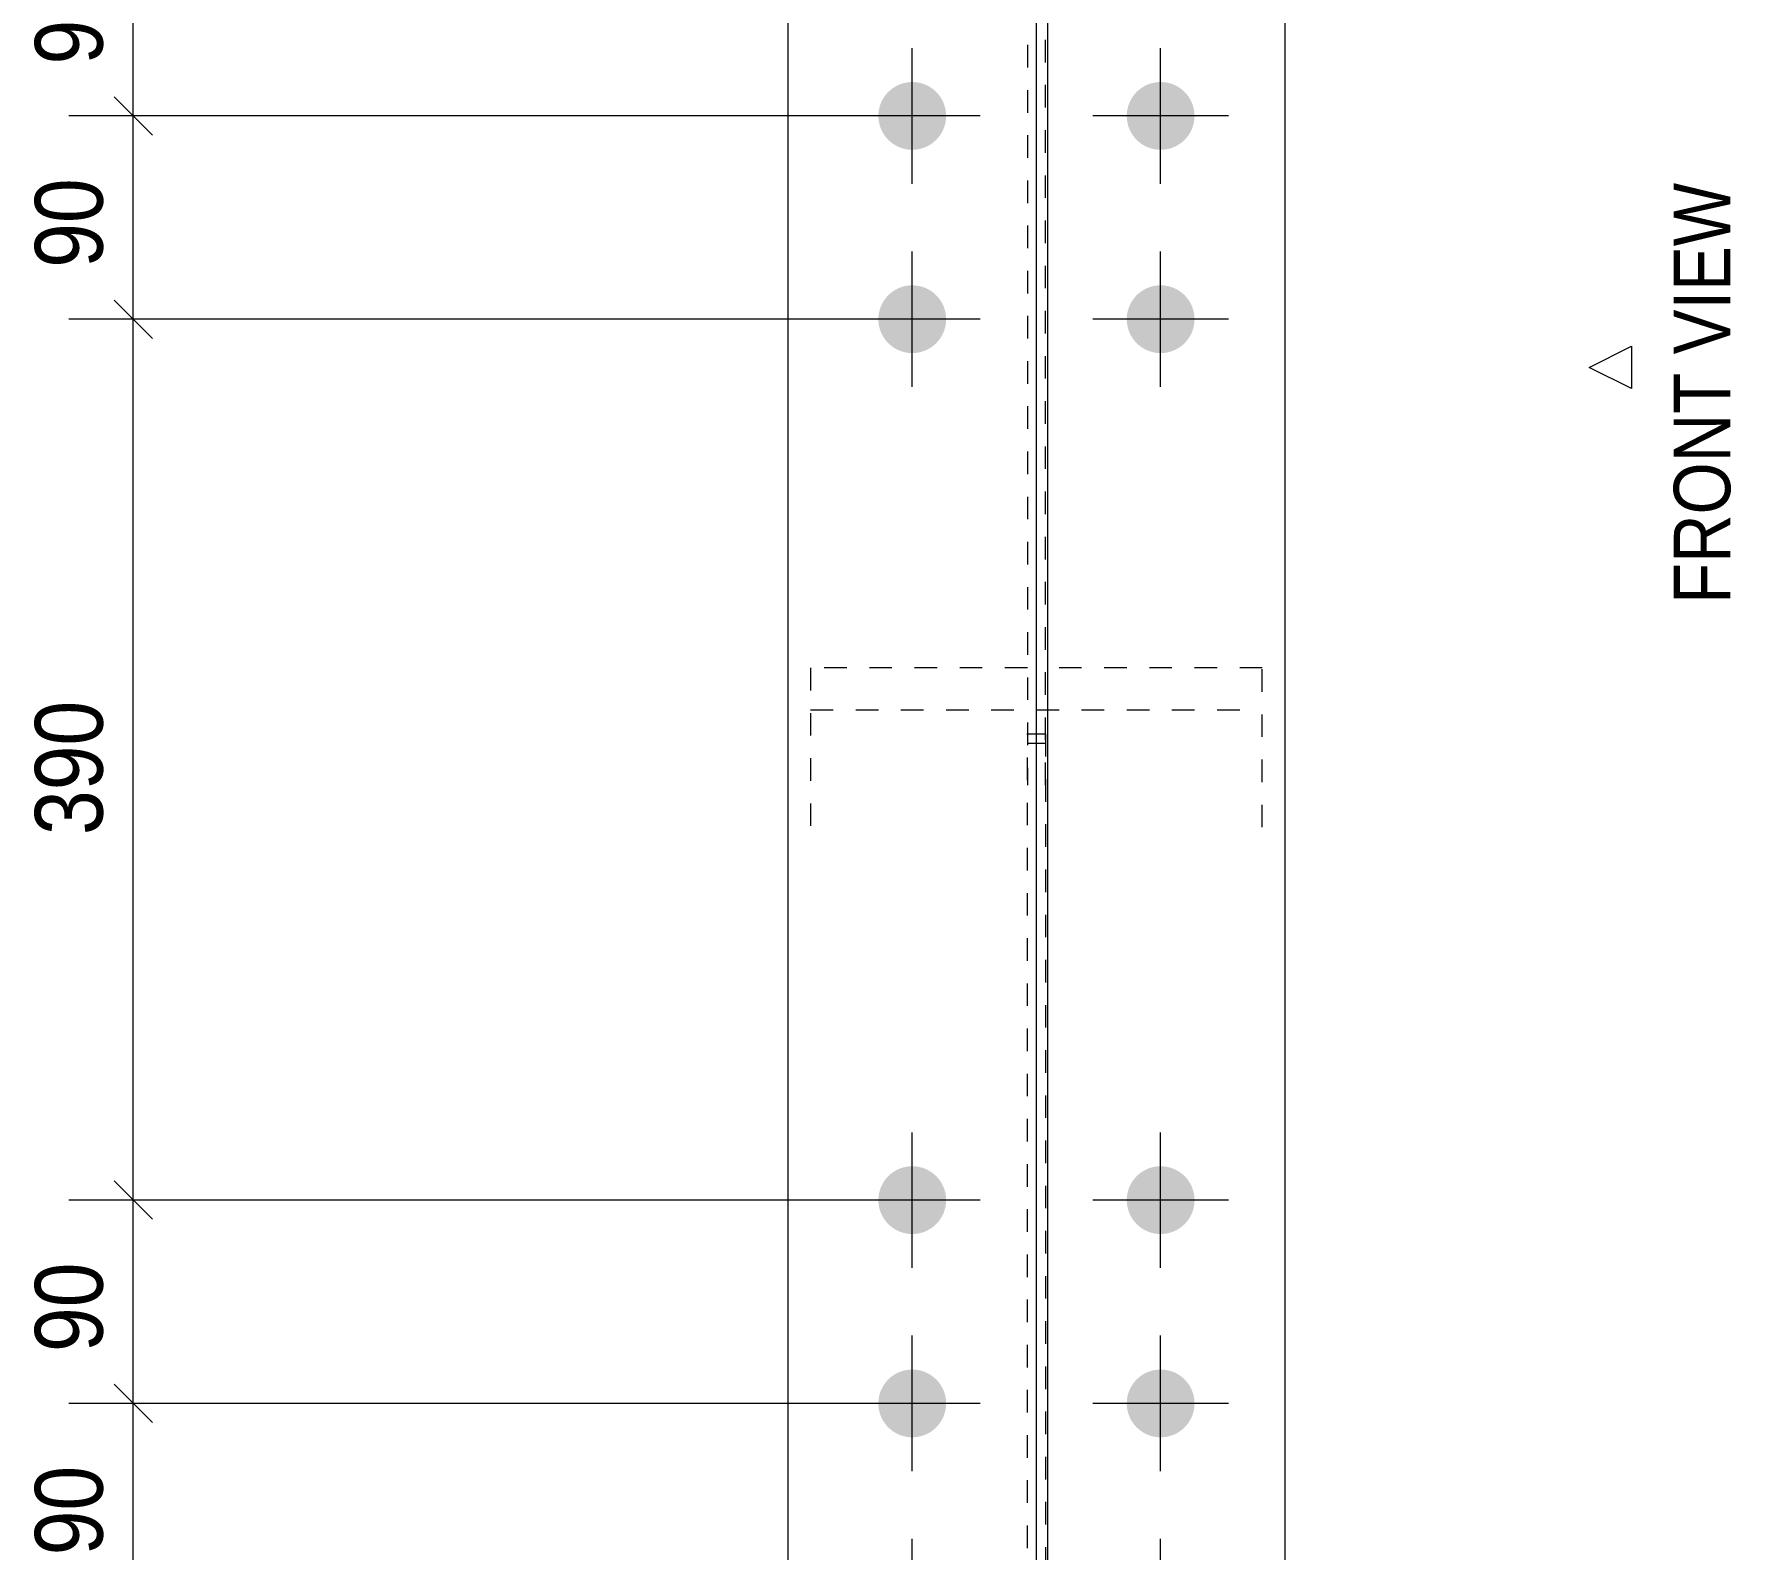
# Model space of a CAD drawing. Header units: millimetres. Extents: x 2 to 1174, y 1 to 825.
# Drawn here: x 679.2 to 754.3, y 83.1 to 150.2 of the extents above; entities that cross this region are included whole.
import ezdxf

# ---------------------------------------------------------------- set-up
doc = ezdxf.new("R2010")
doc.units = ezdxf.units.MM
doc.linetypes.add('XKITLINE00', pattern=[0])
doc.linetypes.add('XKITLINE01', pattern=[4, 1, -1, 1, -1])
for name, color, linetype, lineweight in [('Bolt', 3, 'Continuous', 0), ('Dimensions', 7, 'Continuous', 0), ('OtherObjectType', 7, 'Continuous', 0), ('Part', 2, 'Continuous', 0)]:
    doc.layers.add(name, color=color, linetype=linetype, lineweight=lineweight)
doc.styles.add('ARIAL', font='ARIAL.TTF')

# ---------------------------------------------------------------- blocks, each defined once
blk = doc.blocks.new('*A172')
at = {"layer": 'Bolt'}
for points in [[(716.561, 146.563), (716.563, 146.6), (716.565, 146.637), (716.568, 146.673), (716.572, 146.71), (716.577, 146.746), (716.583, 146.783), (716.59, 146.819), (716.597, 146.855), (716.606, 146.891), (716.615, 146.926), (716.625, 146.962), (716.636, 146.997), (716.648, 147.032), (716.661, 147.066), (716.675, 147.1), (716.689, 147.134), (716.705, 147.168), (716.721, 147.201), (716.738, 147.233), (716.756, 147.266), (716.774, 147.297), (716.793, 147.329), (716.814, 147.36), (716.834, 147.39), (716.856, 147.42), (716.878, 147.449), (716.901, 147.478), (716.925, 147.506), (716.949, 147.534), (716.974, 147.561), (717, 147.587), (717.026, 147.613), (717.053, 147.638), (717.081, 147.662), (717.109, 147.686), (717.138, 147.709), (717.167, 147.731), (717.197, 147.753), (717.227, 147.773), (717.258, 147.793), (717.29, 147.813), (717.321, 147.831), (717.354, 147.849), (717.386, 147.866), (717.419, 147.882), (717.453, 147.898), (717.487, 147.912), (717.521, 147.926), (717.555, 147.939), (717.59, 147.951), (717.625, 147.962), (717.661, 147.972), (717.696, 147.981), (717.732, 147.99), (717.768, 147.997), (717.804, 148.004), (717.841, 148.01), (717.877, 148.015), (717.914, 148.019), (717.95, 148.022), (717.987, 148.024), (718.024, 148.026), (718.061, 148.026), (718.098, 148.026), (718.134, 148.024), (718.171, 148.022), (718.208, 148.019), (718.244, 148.015), (718.281, 148.01), (718.317, 148.004), (718.353, 147.997), (718.389, 147.99), (718.425, 147.981), (718.461, 147.972), (718.496, 147.962), (718.531, 147.951), (718.566, 147.939), (718.601, 147.926), (718.635, 147.912), (718.669, 147.898), (718.702, 147.882), (718.735, 147.866), (718.768, 147.849), (718.8, 147.831), (718.832, 147.813), (718.863, 147.793), (718.894, 147.773), (718.924, 147.753), (718.954, 147.731), (718.984, 147.709), (719.012, 147.686), (719.04, 147.662), (719.068, 147.638), (719.095, 147.613), (719.121, 147.587), (719.147, 147.561), (719.172, 147.534), (719.197, 147.506), (719.22, 147.478), (719.243, 147.449), (719.266, 147.42), (719.287, 147.39), (719.308, 147.36), (719.328, 147.329), (719.347, 147.297), (719.366, 147.266), (719.384, 147.233), (719.401, 147.201), (719.417, 147.168), (719.432, 147.134), (719.447, 147.1), (719.46, 147.066), (719.473, 147.032), (719.485, 146.997), (719.496, 146.962), (719.506, 146.926), (719.516, 146.891), (719.524, 146.855), (719.532, 146.819), (719.539, 146.783), (719.544, 146.746), (719.549, 146.71), (719.554, 146.673), (719.557, 146.637), (719.559, 146.6), (719.56, 146.563), (719.561, 146.526), (719.56, 146.489), (719.559, 146.453), (719.557, 146.416), (719.554, 146.379), (719.549, 146.343), (719.544, 146.306), (719.539, 146.27), (719.532, 146.234), (719.524, 146.198), (719.516, 146.162), (719.506, 146.126), (719.496, 146.091), (719.485, 146.056), (719.473, 146.021), (719.46, 145.986), (719.447, 145.952), (719.432, 145.918), (719.417, 145.885), (719.401, 145.852), (719.384, 145.819), (719.366, 145.787), (719.347, 145.755), (719.328, 145.724), (719.308, 145.693), (719.287, 145.663), (719.266, 145.633), (719.243, 145.603), (719.22, 145.575), (719.197, 145.546), (719.172, 145.519), (719.147, 145.492), (719.121, 145.466), (719.095, 145.44), (719.068, 145.415), (719.04, 145.39), (719.012, 145.367), (718.984, 145.344), (718.954, 145.321), (718.924, 145.3), (718.894, 145.279), (718.863, 145.259), (718.832, 145.24), (718.8, 145.221), (718.768, 145.203), (718.735, 145.186), (718.702, 145.17), (718.669, 145.155), (718.635, 145.14), (718.601, 145.127), (718.566, 145.114), (718.531, 145.102), (718.496, 145.091), (718.461, 145.081), (718.425, 145.071), (718.389, 145.063), (718.353, 145.055), (718.317, 145.048), (718.281, 145.042), (718.244, 145.037), (718.208, 145.033), (718.171, 145.03), (718.134, 145.028), (718.098, 145.027), (718.061, 145.026), (718.024, 145.027), (717.987, 145.028), (717.95, 145.03), (717.914, 145.033), (717.877, 145.037), (717.841, 145.042), (717.804, 145.048), (717.768, 145.055), (717.732, 145.063), (717.696, 145.071), (717.661, 145.081), (717.625, 145.091), (717.59, 145.102), (717.555, 145.114), (717.521, 145.127), (717.487, 145.14), (717.453, 145.155), (717.419, 145.17), (717.386, 145.186), (717.354, 145.203), (717.321, 145.221), (717.29, 145.24), (717.258, 145.259), (717.227, 145.279), (717.197, 145.3), (717.167, 145.321), (717.138, 145.344), (717.109, 145.367), (717.081, 145.39), (717.053, 145.415), (717.026, 145.44), (717, 145.466), (716.974, 145.492), (716.949, 145.519), (716.925, 145.546), (716.901, 145.575), (716.878, 145.603), (716.856, 145.633), (716.834, 145.663), (716.814, 145.693), (716.793, 145.724), (716.774, 145.755), (716.756, 145.787), (716.738, 145.819), (716.721, 145.852), (716.705, 145.885), (716.689, 145.918), (716.675, 145.952), (716.661, 145.986), (716.648, 146.021), (716.636, 146.056), (716.625, 146.091), (716.615, 146.126), (716.606, 146.162), (716.597, 146.198), (716.59, 146.234), (716.583, 146.27), (716.577, 146.306), (716.572, 146.343), (716.568, 146.379), (716.565, 146.416), (716.563, 146.453), (716.561, 146.489), (716.561, 146.526)], [(727.561, 146.563), (727.563, 146.6), (727.565, 146.637), (727.568, 146.673), (727.572, 146.71), (727.577, 146.746), (727.583, 146.783), (727.59, 146.819), (727.597, 146.855), (727.606, 146.891), (727.615, 146.926), (727.625, 146.962), (727.636, 146.997), (727.648, 147.032), (727.661, 147.066), (727.675, 147.1), (727.689, 147.134), (727.705, 147.168), (727.721, 147.201), (727.738, 147.233), (727.756, 147.266), (727.774, 147.297), (727.793, 147.329), (727.814, 147.36), (727.834, 147.39), (727.856, 147.42), (727.878, 147.449), (727.901, 147.478), (727.925, 147.506), (727.949, 147.534), (727.974, 147.561), (728, 147.587), (728.026, 147.613), (728.053, 147.638), (728.081, 147.662), (728.109, 147.686), (728.138, 147.709), (728.167, 147.731), (728.197, 147.753), (728.227, 147.773), (728.258, 147.793), (728.29, 147.813), (728.321, 147.831), (728.354, 147.849), (728.386, 147.866), (728.419, 147.882), (728.453, 147.898), (728.487, 147.912), (728.521, 147.926), (728.555, 147.939), (728.59, 147.951), (728.625, 147.962), (728.661, 147.972), (728.696, 147.981), (728.732, 147.99), (728.768, 147.997), (728.804, 148.004), (728.841, 148.01), (728.877, 148.015), (728.914, 148.019), (728.95, 148.022), (728.987, 148.024), (729.024, 148.026), (729.061, 148.026), (729.098, 148.026), (729.134, 148.024), (729.171, 148.022), (729.208, 148.019), (729.244, 148.015), (729.281, 148.01), (729.317, 148.004), (729.353, 147.997), (729.389, 147.99), (729.425, 147.981), (729.461, 147.972), (729.496, 147.962), (729.531, 147.951), (729.566, 147.939), (729.601, 147.926), (729.635, 147.912), (729.669, 147.898), (729.702, 147.882), (729.735, 147.866), (729.768, 147.849), (729.8, 147.831), (729.832, 147.813), (729.863, 147.793), (729.894, 147.773), (729.924, 147.753), (729.954, 147.731), (729.984, 147.709), (730.012, 147.686), (730.04, 147.662), (730.068, 147.638), (730.095, 147.613), (730.121, 147.587), (730.147, 147.561), (730.172, 147.534), (730.197, 147.506), (730.22, 147.478), (730.243, 147.449), (730.266, 147.42), (730.287, 147.39), (730.308, 147.36), (730.328, 147.329), (730.347, 147.297), (730.366, 147.266), (730.384, 147.233), (730.401, 147.201), (730.417, 147.168), (730.432, 147.134), (730.447, 147.1), (730.46, 147.066), (730.473, 147.032), (730.485, 146.997), (730.496, 146.962), (730.506, 146.926), (730.516, 146.891), (730.524, 146.855), (730.532, 146.819), (730.539, 146.783), (730.544, 146.746), (730.549, 146.71), (730.554, 146.673), (730.557, 146.637), (730.559, 146.6), (730.56, 146.563), (730.561, 146.526), (730.56, 146.489), (730.559, 146.453), (730.557, 146.416), (730.554, 146.379), (730.549, 146.343), (730.544, 146.306), (730.539, 146.27), (730.532, 146.234), (730.524, 146.198), (730.516, 146.162), (730.506, 146.126), (730.496, 146.091), (730.485, 146.056), (730.473, 146.021), (730.46, 145.986), (730.447, 145.952), (730.432, 145.918), (730.417, 145.885), (730.401, 145.852), (730.384, 145.819), (730.366, 145.787), (730.347, 145.755), (730.328, 145.724), (730.308, 145.693), (730.287, 145.663), (730.266, 145.633), (730.243, 145.603), (730.22, 145.575), (730.197, 145.546), (730.172, 145.519), (730.147, 145.492), (730.121, 145.466), (730.095, 145.44), (730.068, 145.415), (730.04, 145.39), (730.012, 145.367), (729.984, 145.344), (729.954, 145.321), (729.924, 145.3), (729.894, 145.279), (729.863, 145.259), (729.832, 145.24), (729.8, 145.221), (729.768, 145.203), (729.735, 145.186), (729.702, 145.17), (729.669, 145.155), (729.635, 145.14), (729.601, 145.127), (729.566, 145.114), (729.531, 145.102), (729.496, 145.091), (729.461, 145.081), (729.425, 145.071), (729.389, 145.063), (729.353, 145.055), (729.317, 145.048), (729.281, 145.042), (729.244, 145.037), (729.208, 145.033), (729.171, 145.03), (729.134, 145.028), (729.098, 145.027), (729.061, 145.026), (729.024, 145.027), (728.987, 145.028), (728.95, 145.03), (728.914, 145.033), (728.877, 145.037), (728.841, 145.042), (728.804, 145.048), (728.768, 145.055), (728.732, 145.063), (728.696, 145.071), (728.661, 145.081), (728.625, 145.091), (728.59, 145.102), (728.555, 145.114), (728.521, 145.127), (728.487, 145.14), (728.453, 145.155), (728.419, 145.17), (728.386, 145.186), (728.354, 145.203), (728.321, 145.221), (728.29, 145.24), (728.258, 145.259), (728.227, 145.279), (728.197, 145.3), (728.167, 145.321), (728.138, 145.344), (728.109, 145.367), (728.081, 145.39), (728.053, 145.415), (728.026, 145.44), (728, 145.466), (727.974, 145.492), (727.949, 145.519), (727.925, 145.546), (727.901, 145.575), (727.878, 145.603), (727.856, 145.633), (727.834, 145.663), (727.814, 145.693), (727.793, 145.724), (727.774, 145.755), (727.756, 145.787), (727.738, 145.819), (727.721, 145.852), (727.705, 145.885), (727.689, 145.918), (727.675, 145.952), (727.661, 145.986), (727.648, 146.021), (727.636, 146.056), (727.625, 146.091), (727.615, 146.126), (727.606, 146.162), (727.597, 146.198), (727.59, 146.234), (727.583, 146.27), (727.577, 146.306), (727.572, 146.343), (727.568, 146.379), (727.565, 146.416), (727.563, 146.453), (727.561, 146.489), (727.561, 146.526)], [(716.561, 137.563), (716.563, 137.6), (716.565, 137.637), (716.568, 137.673), (716.572, 137.71), (716.577, 137.746), (716.583, 137.783), (716.59, 137.819), (716.597, 137.855), (716.606, 137.891), (716.615, 137.926), (716.625, 137.962), (716.636, 137.997), (716.648, 138.032), (716.661, 138.066), (716.675, 138.1), (716.689, 138.134), (716.705, 138.168), (716.721, 138.201), (716.738, 138.233), (716.756, 138.266), (716.774, 138.297), (716.793, 138.329), (716.814, 138.36), (716.834, 138.39), (716.856, 138.42), (716.878, 138.449), (716.901, 138.478), (716.925, 138.506), (716.949, 138.534), (716.974, 138.561), (717, 138.587), (717.026, 138.613), (717.053, 138.638), (717.081, 138.662), (717.109, 138.686), (717.138, 138.709), (717.167, 138.731), (717.197, 138.753), (717.227, 138.773), (717.258, 138.793), (717.29, 138.813), (717.321, 138.831), (717.354, 138.849), (717.386, 138.866), (717.419, 138.882), (717.453, 138.898), (717.487, 138.912), (717.521, 138.926), (717.555, 138.939), (717.59, 138.951), (717.625, 138.962), (717.661, 138.972), (717.696, 138.981), (717.732, 138.99), (717.768, 138.997), (717.804, 139.004), (717.841, 139.01), (717.877, 139.015), (717.914, 139.019), (717.95, 139.022), (717.987, 139.024), (718.024, 139.026), (718.061, 139.026), (718.098, 139.026), (718.134, 139.024), (718.171, 139.022), (718.208, 139.019), (718.244, 139.015), (718.281, 139.01), (718.317, 139.004), (718.353, 138.997), (718.389, 138.99), (718.425, 138.981), (718.461, 138.972), (718.496, 138.962), (718.531, 138.951), (718.566, 138.939), (718.601, 138.926), (718.635, 138.912), (718.669, 138.898), (718.702, 138.882), (718.735, 138.866), (718.768, 138.849), (718.8, 138.831), (718.832, 138.813), (718.863, 138.793), (718.894, 138.773), (718.924, 138.753), (718.954, 138.731), (718.984, 138.709), (719.012, 138.686), (719.04, 138.662), (719.068, 138.638), (719.095, 138.613), (719.121, 138.587), (719.147, 138.561), (719.172, 138.534), (719.197, 138.506), (719.22, 138.478), (719.243, 138.449), (719.266, 138.42), (719.287, 138.39), (719.308, 138.36), (719.328, 138.329), (719.347, 138.297), (719.366, 138.266), (719.384, 138.233), (719.401, 138.201), (719.417, 138.168), (719.432, 138.134), (719.447, 138.1), (719.46, 138.066), (719.473, 138.032), (719.485, 137.997), (719.496, 137.962), (719.506, 137.926), (719.516, 137.891), (719.524, 137.855), (719.532, 137.819), (719.539, 137.783), (719.544, 137.746), (719.549, 137.71), (719.554, 137.673), (719.557, 137.637), (719.559, 137.6), (719.56, 137.563), (719.561, 137.526), (719.56, 137.489), (719.559, 137.453), (719.557, 137.416), (719.554, 137.379), (719.549, 137.343), (719.544, 137.306), (719.539, 137.27), (719.532, 137.234), (719.524, 137.198), (719.516, 137.162), (719.506, 137.126), (719.496, 137.091), (719.485, 137.056), (719.473, 137.021), (719.46, 136.986), (719.447, 136.952), (719.432, 136.918), (719.417, 136.885), (719.401, 136.852), (719.384, 136.819), (719.366, 136.787), (719.347, 136.755), (719.328, 136.724), (719.308, 136.693), (719.287, 136.663), (719.266, 136.633), (719.243, 136.603), (719.22, 136.575), (719.197, 136.546), (719.172, 136.519), (719.147, 136.492), (719.121, 136.466), (719.095, 136.44), (719.068, 136.415), (719.04, 136.39), (719.012, 136.367), (718.984, 136.344), (718.954, 136.321), (718.924, 136.3), (718.894, 136.279), (718.863, 136.259), (718.832, 136.24), (718.8, 136.221), (718.768, 136.203), (718.735, 136.186), (718.702, 136.17), (718.669, 136.155), (718.635, 136.14), (718.601, 136.127), (718.566, 136.114), (718.531, 136.102), (718.496, 136.091), (718.461, 136.081), (718.425, 136.071), (718.389, 136.063), (718.353, 136.055), (718.317, 136.048), (718.281, 136.042), (718.244, 136.037), (718.208, 136.033), (718.171, 136.03), (718.134, 136.028), (718.098, 136.027), (718.061, 136.026), (718.024, 136.027), (717.987, 136.028), (717.95, 136.03), (717.914, 136.033), (717.877, 136.037), (717.841, 136.042), (717.804, 136.048), (717.768, 136.055), (717.732, 136.063), (717.696, 136.071), (717.661, 136.081), (717.625, 136.091), (717.59, 136.102), (717.555, 136.114), (717.521, 136.127), (717.487, 136.14), (717.453, 136.155), (717.419, 136.17), (717.386, 136.186), (717.354, 136.203), (717.321, 136.221), (717.29, 136.24), (717.258, 136.259), (717.227, 136.279), (717.197, 136.3), (717.167, 136.321), (717.138, 136.344), (717.109, 136.367), (717.081, 136.39), (717.053, 136.415), (717.026, 136.44), (717, 136.466), (716.974, 136.492), (716.949, 136.519), (716.925, 136.546), (716.901, 136.575), (716.878, 136.603), (716.856, 136.633), (716.834, 136.663), (716.814, 136.693), (716.793, 136.724), (716.774, 136.755), (716.756, 136.787), (716.738, 136.819), (716.721, 136.852), (716.705, 136.885), (716.689, 136.918), (716.675, 136.952), (716.661, 136.986), (716.648, 137.021), (716.636, 137.056), (716.625, 137.091), (716.615, 137.126), (716.606, 137.162), (716.597, 137.198), (716.59, 137.234), (716.583, 137.27), (716.577, 137.306), (716.572, 137.343), (716.568, 137.379), (716.565, 137.416), (716.563, 137.453), (716.561, 137.489), (716.561, 137.526)], [(727.561, 137.563), (727.563, 137.6), (727.565, 137.637), (727.568, 137.673), (727.572, 137.71), (727.577, 137.746), (727.583, 137.783), (727.59, 137.819), (727.597, 137.855), (727.606, 137.891), (727.615, 137.926), (727.625, 137.962), (727.636, 137.997), (727.648, 138.032), (727.661, 138.066), (727.675, 138.1), (727.689, 138.134), (727.705, 138.168), (727.721, 138.201), (727.738, 138.233), (727.756, 138.266), (727.774, 138.297), (727.793, 138.329), (727.814, 138.36), (727.834, 138.39), (727.856, 138.42), (727.878, 138.449), (727.901, 138.478), (727.925, 138.506), (727.949, 138.534), (727.974, 138.561), (728, 138.587), (728.026, 138.613), (728.053, 138.638), (728.081, 138.662), (728.109, 138.686), (728.138, 138.709), (728.167, 138.731), (728.197, 138.753), (728.227, 138.773), (728.258, 138.793), (728.29, 138.813), (728.321, 138.831), (728.354, 138.849), (728.386, 138.866), (728.419, 138.882), (728.453, 138.898), (728.487, 138.912), (728.521, 138.926), (728.555, 138.939), (728.59, 138.951), (728.625, 138.962), (728.661, 138.972), (728.696, 138.981), (728.732, 138.99), (728.768, 138.997), (728.804, 139.004), (728.841, 139.01), (728.877, 139.015), (728.914, 139.019), (728.95, 139.022), (728.987, 139.024), (729.024, 139.026), (729.061, 139.026), (729.098, 139.026), (729.134, 139.024), (729.171, 139.022), (729.208, 139.019), (729.244, 139.015), (729.281, 139.01), (729.317, 139.004), (729.353, 138.997), (729.389, 138.99), (729.425, 138.981), (729.461, 138.972), (729.496, 138.962), (729.531, 138.951), (729.566, 138.939), (729.601, 138.926), (729.635, 138.912), (729.669, 138.898), (729.702, 138.882), (729.735, 138.866), (729.768, 138.849), (729.8, 138.831), (729.832, 138.813), (729.863, 138.793), (729.894, 138.773), (729.924, 138.753), (729.954, 138.731), (729.984, 138.709), (730.012, 138.686), (730.04, 138.662), (730.068, 138.638), (730.095, 138.613), (730.121, 138.587), (730.147, 138.561), (730.172, 138.534), (730.197, 138.506), (730.22, 138.478), (730.243, 138.449), (730.266, 138.42), (730.287, 138.39), (730.308, 138.36), (730.328, 138.329), (730.347, 138.297), (730.366, 138.266), (730.384, 138.233), (730.401, 138.201), (730.417, 138.168), (730.432, 138.134), (730.447, 138.1), (730.46, 138.066), (730.473, 138.032), (730.485, 137.997), (730.496, 137.962), (730.506, 137.926), (730.516, 137.891), (730.524, 137.855), (730.532, 137.819), (730.539, 137.783), (730.544, 137.746), (730.549, 137.71), (730.554, 137.673), (730.557, 137.637), (730.559, 137.6), (730.56, 137.563), (730.561, 137.526), (730.56, 137.489), (730.559, 137.453), (730.557, 137.416), (730.554, 137.379), (730.549, 137.343), (730.544, 137.306), (730.539, 137.27), (730.532, 137.234), (730.524, 137.198), (730.516, 137.162), (730.506, 137.126), (730.496, 137.091), (730.485, 137.056), (730.473, 137.021), (730.46, 136.986), (730.447, 136.952), (730.432, 136.918), (730.417, 136.885), (730.401, 136.852), (730.384, 136.819), (730.366, 136.787), (730.347, 136.755), (730.328, 136.724), (730.308, 136.693), (730.287, 136.663), (730.266, 136.633), (730.243, 136.603), (730.22, 136.575), (730.197, 136.546), (730.172, 136.519), (730.147, 136.492), (730.121, 136.466), (730.095, 136.44), (730.068, 136.415), (730.04, 136.39), (730.012, 136.367), (729.984, 136.344), (729.954, 136.321), (729.924, 136.3), (729.894, 136.279), (729.863, 136.259), (729.832, 136.24), (729.8, 136.221), (729.768, 136.203), (729.735, 136.186), (729.702, 136.17), (729.669, 136.155), (729.635, 136.14), (729.601, 136.127), (729.566, 136.114), (729.531, 136.102), (729.496, 136.091), (729.461, 136.081), (729.425, 136.071), (729.389, 136.063), (729.353, 136.055), (729.317, 136.048), (729.281, 136.042), (729.244, 136.037), (729.208, 136.033), (729.171, 136.03), (729.134, 136.028), (729.098, 136.027), (729.061, 136.026), (729.024, 136.027), (728.987, 136.028), (728.95, 136.03), (728.914, 136.033), (728.877, 136.037), (728.841, 136.042), (728.804, 136.048), (728.768, 136.055), (728.732, 136.063), (728.696, 136.071), (728.661, 136.081), (728.625, 136.091), (728.59, 136.102), (728.555, 136.114), (728.521, 136.127), (728.487, 136.14), (728.453, 136.155), (728.419, 136.17), (728.386, 136.186), (728.354, 136.203), (728.321, 136.221), (728.29, 136.24), (728.258, 136.259), (728.227, 136.279), (728.197, 136.3), (728.167, 136.321), (728.138, 136.344), (728.109, 136.367), (728.081, 136.39), (728.053, 136.415), (728.026, 136.44), (728, 136.466), (727.974, 136.492), (727.949, 136.519), (727.925, 136.546), (727.901, 136.575), (727.878, 136.603), (727.856, 136.633), (727.834, 136.663), (727.814, 136.693), (727.793, 136.724), (727.774, 136.755), (727.756, 136.787), (727.738, 136.819), (727.721, 136.852), (727.705, 136.885), (727.689, 136.918), (727.675, 136.952), (727.661, 136.986), (727.648, 137.021), (727.636, 137.056), (727.625, 137.091), (727.615, 137.126), (727.606, 137.162), (727.597, 137.198), (727.59, 137.234), (727.583, 137.27), (727.577, 137.306), (727.572, 137.343), (727.568, 137.379), (727.565, 137.416), (727.563, 137.453), (727.561, 137.489), (727.561, 137.526)], [(716.561, 98.563), (716.563, 98.6), (716.565, 98.637), (716.568, 98.673), (716.572, 98.71), (716.577, 98.746), (716.583, 98.783), (716.59, 98.819), (716.597, 98.855), (716.606, 98.891), (716.615, 98.926), (716.625, 98.962), (716.636, 98.997), (716.648, 99.032), (716.661, 99.066), (716.675, 99.1), (716.689, 99.134), (716.705, 99.168), (716.721, 99.201), (716.738, 99.233), (716.756, 99.266), (716.774, 99.297), (716.793, 99.329), (716.814, 99.36), (716.834, 99.39), (716.856, 99.42), (716.878, 99.449), (716.901, 99.478), (716.925, 99.506), (716.949, 99.534), (716.974, 99.561), (717, 99.587), (717.026, 99.613), (717.053, 99.638), (717.081, 99.662), (717.109, 99.686), (717.138, 99.709), (717.167, 99.731), (717.197, 99.753), (717.227, 99.773), (717.258, 99.793), (717.29, 99.813), (717.321, 99.831), (717.354, 99.849), (717.386, 99.866), (717.419, 99.882), (717.453, 99.898), (717.487, 99.912), (717.521, 99.926), (717.555, 99.939), (717.59, 99.951), (717.625, 99.962), (717.661, 99.972), (717.696, 99.981), (717.732, 99.99), (717.768, 99.997), (717.804, 100.004), (717.841, 100.01), (717.877, 100.015), (717.914, 100.019), (717.95, 100.022), (717.987, 100.024), (718.024, 100.026), (718.061, 100.026), (718.098, 100.026), (718.134, 100.024), (718.171, 100.022), (718.208, 100.019), (718.244, 100.015), (718.281, 100.01), (718.317, 100.004), (718.353, 99.997), (718.389, 99.99), (718.425, 99.981), (718.461, 99.972), (718.496, 99.962), (718.531, 99.951), (718.566, 99.939), (718.601, 99.926), (718.635, 99.912), (718.669, 99.898), (718.702, 99.882), (718.735, 99.866), (718.768, 99.849), (718.8, 99.831), (718.832, 99.813), (718.863, 99.793), (718.894, 99.773), (718.924, 99.753), (718.954, 99.731), (718.984, 99.709), (719.012, 99.686), (719.04, 99.662), (719.068, 99.638), (719.095, 99.613), (719.121, 99.587), (719.147, 99.561), (719.172, 99.534), (719.197, 99.506), (719.22, 99.478), (719.243, 99.449), (719.266, 99.42), (719.287, 99.39), (719.308, 99.36), (719.328, 99.329), (719.347, 99.297), (719.366, 99.266), (719.384, 99.233), (719.401, 99.201), (719.417, 99.168), (719.432, 99.134), (719.447, 99.1), (719.46, 99.066), (719.473, 99.032), (719.485, 98.997), (719.496, 98.962), (719.506, 98.926), (719.516, 98.891), (719.524, 98.855), (719.532, 98.819), (719.539, 98.783), (719.544, 98.746), (719.549, 98.71), (719.554, 98.673), (719.557, 98.637), (719.559, 98.6), (719.56, 98.563), (719.561, 98.526), (719.56, 98.489), (719.559, 98.453), (719.557, 98.416), (719.554, 98.379), (719.549, 98.343), (719.544, 98.306), (719.539, 98.27), (719.532, 98.234), (719.524, 98.198), (719.516, 98.162), (719.506, 98.126), (719.496, 98.091), (719.485, 98.056), (719.473, 98.021), (719.46, 97.986), (719.447, 97.952), (719.432, 97.918), (719.417, 97.885), (719.401, 97.852), (719.384, 97.819), (719.366, 97.787), (719.347, 97.755), (719.328, 97.724), (719.308, 97.693), (719.287, 97.663), (719.266, 97.633), (719.243, 97.603), (719.22, 97.575), (719.197, 97.546), (719.172, 97.519), (719.147, 97.492), (719.121, 97.466), (719.095, 97.44), (719.068, 97.415), (719.04, 97.39), (719.012, 97.367), (718.984, 97.344), (718.954, 97.321), (718.924, 97.3), (718.894, 97.279), (718.863, 97.259), (718.832, 97.24), (718.8, 97.221), (718.768, 97.203), (718.735, 97.186), (718.702, 97.17), (718.669, 97.155), (718.635, 97.14), (718.601, 97.127), (718.566, 97.114), (718.531, 97.102), (718.496, 97.091), (718.461, 97.081), (718.425, 97.071), (718.389, 97.063), (718.353, 97.055), (718.317, 97.048), (718.281, 97.042), (718.244, 97.037), (718.208, 97.033), (718.171, 97.03), (718.134, 97.028), (718.098, 97.027), (718.061, 97.026), (718.024, 97.027), (717.987, 97.028), (717.95, 97.03), (717.914, 97.033), (717.877, 97.037), (717.841, 97.042), (717.804, 97.048), (717.768, 97.055), (717.732, 97.063), (717.696, 97.071), (717.661, 97.081), (717.625, 97.091), (717.59, 97.102), (717.555, 97.114), (717.521, 97.127), (717.487, 97.14), (717.453, 97.155), (717.419, 97.17), (717.386, 97.186), (717.354, 97.203), (717.321, 97.221), (717.29, 97.24), (717.258, 97.259), (717.227, 97.279), (717.197, 97.3), (717.167, 97.321), (717.138, 97.344), (717.109, 97.367), (717.081, 97.39), (717.053, 97.415), (717.026, 97.44), (717, 97.466), (716.974, 97.492), (716.949, 97.519), (716.925, 97.546), (716.901, 97.575), (716.878, 97.603), (716.856, 97.633), (716.834, 97.663), (716.814, 97.693), (716.793, 97.724), (716.774, 97.755), (716.756, 97.787), (716.738, 97.819), (716.721, 97.852), (716.705, 97.885), (716.689, 97.918), (716.675, 97.952), (716.661, 97.986), (716.648, 98.021), (716.636, 98.056), (716.625, 98.091), (716.615, 98.126), (716.606, 98.162), (716.597, 98.198), (716.59, 98.234), (716.583, 98.27), (716.577, 98.306), (716.572, 98.343), (716.568, 98.379), (716.565, 98.416), (716.563, 98.453), (716.561, 98.489), (716.561, 98.526)], [(727.561, 98.563), (727.563, 98.6), (727.565, 98.637), (727.568, 98.673), (727.572, 98.71), (727.577, 98.746), (727.583, 98.783), (727.59, 98.819), (727.597, 98.855), (727.606, 98.891), (727.615, 98.926), (727.625, 98.962), (727.636, 98.997), (727.648, 99.032), (727.661, 99.066), (727.675, 99.1), (727.689, 99.134), (727.705, 99.168), (727.721, 99.201), (727.738, 99.233), (727.756, 99.266), (727.774, 99.297), (727.793, 99.329), (727.814, 99.36), (727.834, 99.39), (727.856, 99.42), (727.878, 99.449), (727.901, 99.478), (727.925, 99.506), (727.949, 99.534), (727.974, 99.561), (728, 99.587), (728.026, 99.613), (728.053, 99.638), (728.081, 99.662), (728.109, 99.686), (728.138, 99.709), (728.167, 99.731), (728.197, 99.753), (728.227, 99.773), (728.258, 99.793), (728.29, 99.813), (728.321, 99.831), (728.354, 99.849), (728.386, 99.866), (728.419, 99.882), (728.453, 99.898), (728.487, 99.912), (728.521, 99.926), (728.555, 99.939), (728.59, 99.951), (728.625, 99.962), (728.661, 99.972), (728.696, 99.981), (728.732, 99.99), (728.768, 99.997), (728.804, 100.004), (728.841, 100.01), (728.877, 100.015), (728.914, 100.019), (728.95, 100.022), (728.987, 100.024), (729.024, 100.026), (729.061, 100.026), (729.098, 100.026), (729.134, 100.024), (729.171, 100.022), (729.208, 100.019), (729.244, 100.015), (729.281, 100.01), (729.317, 100.004), (729.353, 99.997), (729.389, 99.99), (729.425, 99.981), (729.461, 99.972), (729.496, 99.962), (729.531, 99.951), (729.566, 99.939), (729.601, 99.926), (729.635, 99.912), (729.669, 99.898), (729.702, 99.882), (729.735, 99.866), (729.768, 99.849), (729.8, 99.831), (729.832, 99.813), (729.863, 99.793), (729.894, 99.773), (729.924, 99.753), (729.954, 99.731), (729.984, 99.709), (730.012, 99.686), (730.04, 99.662), (730.068, 99.638), (730.095, 99.613), (730.121, 99.587), (730.147, 99.561), (730.172, 99.534), (730.197, 99.506), (730.22, 99.478), (730.243, 99.449), (730.266, 99.42), (730.287, 99.39), (730.308, 99.36), (730.328, 99.329), (730.347, 99.297), (730.366, 99.266), (730.384, 99.233), (730.401, 99.201), (730.417, 99.168), (730.432, 99.134), (730.447, 99.1), (730.46, 99.066), (730.473, 99.032), (730.485, 98.997), (730.496, 98.962), (730.506, 98.926), (730.516, 98.891), (730.524, 98.855), (730.532, 98.819), (730.539, 98.783), (730.544, 98.746), (730.549, 98.71), (730.554, 98.673), (730.557, 98.637), (730.559, 98.6), (730.56, 98.563), (730.561, 98.526), (730.56, 98.489), (730.559, 98.453), (730.557, 98.416), (730.554, 98.379), (730.549, 98.343), (730.544, 98.306), (730.539, 98.27), (730.532, 98.234), (730.524, 98.198), (730.516, 98.162), (730.506, 98.126), (730.496, 98.091), (730.485, 98.056), (730.473, 98.021), (730.46, 97.986), (730.447, 97.952), (730.432, 97.918), (730.417, 97.885), (730.401, 97.852), (730.384, 97.819), (730.366, 97.787), (730.347, 97.755), (730.328, 97.724), (730.308, 97.693), (730.287, 97.663), (730.266, 97.633), (730.243, 97.603), (730.22, 97.575), (730.197, 97.546), (730.172, 97.519), (730.147, 97.492), (730.121, 97.466), (730.095, 97.44), (730.068, 97.415), (730.04, 97.39), (730.012, 97.367), (729.984, 97.344), (729.954, 97.321), (729.924, 97.3), (729.894, 97.279), (729.863, 97.259), (729.832, 97.24), (729.8, 97.221), (729.768, 97.203), (729.735, 97.186), (729.702, 97.17), (729.669, 97.155), (729.635, 97.14), (729.601, 97.127), (729.566, 97.114), (729.531, 97.102), (729.496, 97.091), (729.461, 97.081), (729.425, 97.071), (729.389, 97.063), (729.353, 97.055), (729.317, 97.048), (729.281, 97.042), (729.244, 97.037), (729.208, 97.033), (729.171, 97.03), (729.134, 97.028), (729.098, 97.027), (729.061, 97.026), (729.024, 97.027), (728.987, 97.028), (728.95, 97.03), (728.914, 97.033), (728.877, 97.037), (728.841, 97.042), (728.804, 97.048), (728.768, 97.055), (728.732, 97.063), (728.696, 97.071), (728.661, 97.081), (728.625, 97.091), (728.59, 97.102), (728.555, 97.114), (728.521, 97.127), (728.487, 97.14), (728.453, 97.155), (728.419, 97.17), (728.386, 97.186), (728.354, 97.203), (728.321, 97.221), (728.29, 97.24), (728.258, 97.259), (728.227, 97.279), (728.197, 97.3), (728.167, 97.321), (728.138, 97.344), (728.109, 97.367), (728.081, 97.39), (728.053, 97.415), (728.026, 97.44), (728, 97.466), (727.974, 97.492), (727.949, 97.519), (727.925, 97.546), (727.901, 97.575), (727.878, 97.603), (727.856, 97.633), (727.834, 97.663), (727.814, 97.693), (727.793, 97.724), (727.774, 97.755), (727.756, 97.787), (727.738, 97.819), (727.721, 97.852), (727.705, 97.885), (727.689, 97.918), (727.675, 97.952), (727.661, 97.986), (727.648, 98.021), (727.636, 98.056), (727.625, 98.091), (727.615, 98.126), (727.606, 98.162), (727.597, 98.198), (727.59, 98.234), (727.583, 98.27), (727.577, 98.306), (727.572, 98.343), (727.568, 98.379), (727.565, 98.416), (727.563, 98.453), (727.561, 98.489), (727.561, 98.526)], [(716.561, 89.563), (716.563, 89.6), (716.565, 89.637), (716.568, 89.673), (716.572, 89.71), (716.577, 89.746), (716.583, 89.783), (716.59, 89.819), (716.597, 89.855), (716.606, 89.891), (716.615, 89.926), (716.625, 89.962), (716.636, 89.997), (716.648, 90.032), (716.661, 90.066), (716.675, 90.1), (716.689, 90.134), (716.705, 90.168), (716.721, 90.201), (716.738, 90.233), (716.756, 90.266), (716.774, 90.297), (716.793, 90.329), (716.814, 90.36), (716.834, 90.39), (716.856, 90.42), (716.878, 90.449), (716.901, 90.478), (716.925, 90.506), (716.949, 90.534), (716.974, 90.561), (717, 90.587), (717.026, 90.613), (717.053, 90.638), (717.081, 90.662), (717.109, 90.686), (717.138, 90.709), (717.167, 90.731), (717.197, 90.753), (717.227, 90.773), (717.258, 90.793), (717.29, 90.813), (717.321, 90.831), (717.354, 90.849), (717.386, 90.866), (717.419, 90.882), (717.453, 90.898), (717.487, 90.912), (717.521, 90.926), (717.555, 90.939), (717.59, 90.951), (717.625, 90.962), (717.661, 90.972), (717.696, 90.981), (717.732, 90.99), (717.768, 90.997), (717.804, 91.004), (717.841, 91.01), (717.877, 91.015), (717.914, 91.019), (717.95, 91.022), (717.987, 91.024), (718.024, 91.026), (718.061, 91.026), (718.098, 91.026), (718.134, 91.024), (718.171, 91.022), (718.208, 91.019), (718.244, 91.015), (718.281, 91.01), (718.317, 91.004), (718.353, 90.997), (718.389, 90.99), (718.425, 90.981), (718.461, 90.972), (718.496, 90.962), (718.531, 90.951), (718.566, 90.939), (718.601, 90.926), (718.635, 90.912), (718.669, 90.898), (718.702, 90.882), (718.735, 90.866), (718.768, 90.849), (718.8, 90.831), (718.832, 90.813), (718.863, 90.793), (718.894, 90.773), (718.924, 90.753), (718.954, 90.731), (718.984, 90.709), (719.012, 90.686), (719.04, 90.662), (719.068, 90.638), (719.095, 90.613), (719.121, 90.587), (719.147, 90.561), (719.172, 90.534), (719.197, 90.506), (719.22, 90.478), (719.243, 90.449), (719.266, 90.42), (719.287, 90.39), (719.308, 90.36), (719.328, 90.329), (719.347, 90.297), (719.366, 90.266), (719.384, 90.233), (719.401, 90.201), (719.417, 90.168), (719.432, 90.134), (719.447, 90.1), (719.46, 90.066), (719.473, 90.032), (719.485, 89.997), (719.496, 89.962), (719.506, 89.926), (719.516, 89.891), (719.524, 89.855), (719.532, 89.819), (719.539, 89.783), (719.544, 89.746), (719.549, 89.71), (719.554, 89.673), (719.557, 89.637), (719.559, 89.6), (719.56, 89.563), (719.561, 89.526), (719.56, 89.489), (719.559, 89.453), (719.557, 89.416), (719.554, 89.379), (719.549, 89.343), (719.544, 89.306), (719.539, 89.27), (719.532, 89.234), (719.524, 89.198), (719.516, 89.162), (719.506, 89.126), (719.496, 89.091), (719.485, 89.056), (719.473, 89.021), (719.46, 88.986), (719.447, 88.952), (719.432, 88.918), (719.417, 88.885), (719.401, 88.852), (719.384, 88.819), (719.366, 88.787), (719.347, 88.755), (719.328, 88.724), (719.308, 88.693), (719.287, 88.663), (719.266, 88.633), (719.243, 88.603), (719.22, 88.575), (719.197, 88.546), (719.172, 88.519), (719.147, 88.492), (719.121, 88.466), (719.095, 88.44), (719.068, 88.415), (719.04, 88.39), (719.012, 88.367), (718.984, 88.344), (718.954, 88.321), (718.924, 88.3), (718.894, 88.279), (718.863, 88.259), (718.832, 88.24), (718.8, 88.221), (718.768, 88.203), (718.735, 88.186), (718.702, 88.17), (718.669, 88.155), (718.635, 88.14), (718.601, 88.127), (718.566, 88.114), (718.531, 88.102), (718.496, 88.091), (718.461, 88.081), (718.425, 88.071), (718.389, 88.063), (718.353, 88.055), (718.317, 88.048), (718.281, 88.042), (718.244, 88.037), (718.208, 88.033), (718.171, 88.03), (718.134, 88.028), (718.098, 88.027), (718.061, 88.026), (718.024, 88.027), (717.987, 88.028), (717.95, 88.03), (717.914, 88.033), (717.877, 88.037), (717.841, 88.042), (717.804, 88.048), (717.768, 88.055), (717.732, 88.063), (717.696, 88.071), (717.661, 88.081), (717.625, 88.091), (717.59, 88.102), (717.555, 88.114), (717.521, 88.127), (717.487, 88.14), (717.453, 88.155), (717.419, 88.17), (717.386, 88.186), (717.354, 88.203), (717.321, 88.221), (717.29, 88.24), (717.258, 88.259), (717.227, 88.279), (717.197, 88.3), (717.167, 88.321), (717.138, 88.344), (717.109, 88.367), (717.081, 88.39), (717.053, 88.415), (717.026, 88.44), (717, 88.466), (716.974, 88.492), (716.949, 88.519), (716.925, 88.546), (716.901, 88.575), (716.878, 88.603), (716.856, 88.633), (716.834, 88.663), (716.814, 88.693), (716.793, 88.724), (716.774, 88.755), (716.756, 88.787), (716.738, 88.819), (716.721, 88.852), (716.705, 88.885), (716.689, 88.918), (716.675, 88.952), (716.661, 88.986), (716.648, 89.021), (716.636, 89.056), (716.625, 89.091), (716.615, 89.126), (716.606, 89.162), (716.597, 89.198), (716.59, 89.234), (716.583, 89.27), (716.577, 89.306), (716.572, 89.343), (716.568, 89.379), (716.565, 89.416), (716.563, 89.453), (716.561, 89.489), (716.561, 89.526)], [(727.561, 89.563), (727.563, 89.6), (727.565, 89.637), (727.568, 89.673), (727.572, 89.71), (727.577, 89.746), (727.583, 89.783), (727.59, 89.819), (727.597, 89.855), (727.606, 89.891), (727.615, 89.926), (727.625, 89.962), (727.636, 89.997), (727.648, 90.032), (727.661, 90.066), (727.675, 90.1), (727.689, 90.134), (727.705, 90.168), (727.721, 90.201), (727.738, 90.233), (727.756, 90.266), (727.774, 90.297), (727.793, 90.329), (727.814, 90.36), (727.834, 90.39), (727.856, 90.42), (727.878, 90.449), (727.901, 90.478), (727.925, 90.506), (727.949, 90.534), (727.974, 90.561), (728, 90.587), (728.026, 90.613), (728.053, 90.638), (728.081, 90.662), (728.109, 90.686), (728.138, 90.709), (728.167, 90.731), (728.197, 90.753), (728.227, 90.773), (728.258, 90.793), (728.29, 90.813), (728.321, 90.831), (728.354, 90.849), (728.386, 90.866), (728.419, 90.882), (728.453, 90.898), (728.487, 90.912), (728.521, 90.926), (728.555, 90.939), (728.59, 90.951), (728.625, 90.962), (728.661, 90.972), (728.696, 90.981), (728.732, 90.99), (728.768, 90.997), (728.804, 91.004), (728.841, 91.01), (728.877, 91.015), (728.914, 91.019), (728.95, 91.022), (728.987, 91.024), (729.024, 91.026), (729.061, 91.026), (729.098, 91.026), (729.134, 91.024), (729.171, 91.022), (729.208, 91.019), (729.244, 91.015), (729.281, 91.01), (729.317, 91.004), (729.353, 90.997), (729.389, 90.99), (729.425, 90.981), (729.461, 90.972), (729.496, 90.962), (729.531, 90.951), (729.566, 90.939), (729.601, 90.926), (729.635, 90.912), (729.669, 90.898), (729.702, 90.882), (729.735, 90.866), (729.768, 90.849), (729.8, 90.831), (729.832, 90.813), (729.863, 90.793), (729.894, 90.773), (729.924, 90.753), (729.954, 90.731), (729.984, 90.709), (730.012, 90.686), (730.04, 90.662), (730.068, 90.638), (730.095, 90.613), (730.121, 90.587), (730.147, 90.561), (730.172, 90.534), (730.197, 90.506), (730.22, 90.478), (730.243, 90.449), (730.266, 90.42), (730.287, 90.39), (730.308, 90.36), (730.328, 90.329), (730.347, 90.297), (730.366, 90.266), (730.384, 90.233), (730.401, 90.201), (730.417, 90.168), (730.432, 90.134), (730.447, 90.1), (730.46, 90.066), (730.473, 90.032), (730.485, 89.997), (730.496, 89.962), (730.506, 89.926), (730.516, 89.891), (730.524, 89.855), (730.532, 89.819), (730.539, 89.783), (730.544, 89.746), (730.549, 89.71), (730.554, 89.673), (730.557, 89.637), (730.559, 89.6), (730.56, 89.563), (730.561, 89.526), (730.56, 89.489), (730.559, 89.453), (730.557, 89.416), (730.554, 89.379), (730.549, 89.343), (730.544, 89.306), (730.539, 89.27), (730.532, 89.234), (730.524, 89.198), (730.516, 89.162), (730.506, 89.126), (730.496, 89.091), (730.485, 89.056), (730.473, 89.021), (730.46, 88.986), (730.447, 88.952), (730.432, 88.918), (730.417, 88.885), (730.401, 88.852), (730.384, 88.819), (730.366, 88.787), (730.347, 88.755), (730.328, 88.724), (730.308, 88.693), (730.287, 88.663), (730.266, 88.633), (730.243, 88.603), (730.22, 88.575), (730.197, 88.546), (730.172, 88.519), (730.147, 88.492), (730.121, 88.466), (730.095, 88.44), (730.068, 88.415), (730.04, 88.39), (730.012, 88.367), (729.984, 88.344), (729.954, 88.321), (729.924, 88.3), (729.894, 88.279), (729.863, 88.259), (729.832, 88.24), (729.8, 88.221), (729.768, 88.203), (729.735, 88.186), (729.702, 88.17), (729.669, 88.155), (729.635, 88.14), (729.601, 88.127), (729.566, 88.114), (729.531, 88.102), (729.496, 88.091), (729.461, 88.081), (729.425, 88.071), (729.389, 88.063), (729.353, 88.055), (729.317, 88.048), (729.281, 88.042), (729.244, 88.037), (729.208, 88.033), (729.171, 88.03), (729.134, 88.028), (729.098, 88.027), (729.061, 88.026), (729.024, 88.027), (728.987, 88.028), (728.95, 88.03), (728.914, 88.033), (728.877, 88.037), (728.841, 88.042), (728.804, 88.048), (728.768, 88.055), (728.732, 88.063), (728.696, 88.071), (728.661, 88.081), (728.625, 88.091), (728.59, 88.102), (728.555, 88.114), (728.521, 88.127), (728.487, 88.14), (728.453, 88.155), (728.419, 88.17), (728.386, 88.186), (728.354, 88.203), (728.321, 88.221), (728.29, 88.24), (728.258, 88.259), (728.227, 88.279), (728.197, 88.3), (728.167, 88.321), (728.138, 88.344), (728.109, 88.367), (728.081, 88.39), (728.053, 88.415), (728.026, 88.44), (728, 88.466), (727.974, 88.492), (727.949, 88.519), (727.925, 88.546), (727.901, 88.575), (727.878, 88.603), (727.856, 88.633), (727.834, 88.663), (727.814, 88.693), (727.793, 88.724), (727.774, 88.755), (727.756, 88.787), (727.738, 88.819), (727.721, 88.852), (727.705, 88.885), (727.689, 88.918), (727.675, 88.952), (727.661, 88.986), (727.648, 89.021), (727.636, 89.056), (727.625, 89.091), (727.615, 89.126), (727.606, 89.162), (727.597, 89.198), (727.59, 89.234), (727.583, 89.27), (727.577, 89.306), (727.572, 89.343), (727.568, 89.379), (727.565, 89.416), (727.563, 89.453), (727.561, 89.489), (727.561, 89.526)]]:
    blk.add_hatch(color=3, dxfattribs=at).paths.add_polyline_path(points, flags=17)
at = {"layer": 'Bolt', "color": 3, "linetype": 'XKITLINE00', "lineweight": 0}
for p, q in [((718.061, 143.526), (718.061, 149.526)), ((729.061, 143.526), (729.061, 149.526)), ((721.061, 146.526), (715.061, 146.526)), ((732.061, 146.526), (726.061, 146.526)), ((718.061, 134.526), (718.061, 140.526)), ((729.061, 134.526), (729.061, 140.526)), ((721.061, 137.526), (715.061, 137.526)), ((732.061, 137.526), (726.061, 137.526)), ((718.061, 95.526), (718.061, 101.526)), ((729.061, 95.526), (729.061, 101.526)), ((721.061, 98.526), (715.061, 98.526)), ((732.061, 98.526), (726.061, 98.526)), ((718.061, 86.526), (718.061, 92.526)), ((729.061, 86.526), (729.061, 92.526)), ((721.061, 89.526), (715.061, 89.526)), ((732.061, 89.526), (726.061, 89.526)), ((718.061, 77.526), (718.061, 83.526)), ((729.061, 77.526), (729.061, 83.526))]:
    blk.add_line(p, q, dxfattribs=at)
blk = doc.blocks.new('*A173')
at = {"layer": 'Part'}
blk.add_hatch(color=2, dxfattribs=at).paths.add_polyline_path([(722.761, 170.287), (724.361, 170.287), (723.561, 168.887)], flags=17)
at = {"layer": 'Part', "color": 7, "linetype": 'XKITLINE01', "lineweight": 0}
for p, q in [((733.561, 177.531), (713.561, 177.531)), ((713.561, 177.531), (713.561, 170.473)), ((733.561, 170.473), (733.561, 177.531)), ((713.561, 175.669), (723.161, 175.669)), ((723.161, 175.669), (723.161, 116.895)), ((723.961, 116.895), (723.961, 175.669)), ((723.961, 175.669), (733.561, 175.669)), ((723.161, 122.092), (713.561, 122.092)), ((713.561, 122.092), (713.561, 115.033)), ((733.561, 122.092), (723.961, 122.092)), ((733.561, 115.033), (733.561, 122.092)), ((713.561, 120.229), (733.561, 120.229))]:
    blk.add_line(p, q, dxfattribs=at)
at = {"layer": 'Part', "color": 2, "linetype": 'XKITLINE00', "lineweight": 0}
for p, q in [((723.561, 168.887), (722.761, 170.287)), ((722.761, 170.287), (724.361, 170.287)), ((724.361, 170.287), (723.561, 168.887))]:
    blk.add_line(p, q, dxfattribs=at)
blk.add_circle((723.561, 169.787), 1, dxfattribs=at)
blk = doc.blocks.new('*A176')
at = {"layer": 'Part', "color": 2, "linetype": 'XKITLINE00', "lineweight": 0}
for p, q in [((712.561, 57.429), (712.561, 190.431)), ((734.561, 190.431), (734.561, 57.429))]:
    blk.add_line(p, q, dxfattribs=at)
blk = doc.blocks.new('*A177')
at = {"layer": 'Part', "color": 7, "linetype": 'XKITLINE01', "lineweight": 0}
for p, q in [((723.161, 119.164), (723.961, 119.164)), ((723.161, 71.122), (723.161, 119.164)), ((723.161, 118.75), (723.961, 118.75)), ((723.961, 119.164), (723.961, 71.122)), ((713.561, 69.448), (713.561, 75.229)), ((713.561, 75.229), (723.161, 75.229)), ((723.961, 75.229), (733.561, 75.229)), ((733.561, 69.448), (733.561, 75.229)), ((713.561, 73.556), (733.561, 73.556))]:
    blk.add_line(p, q, dxfattribs=at)
blk = doc.blocks.new('*A405')
at = {"layer": 'Dimensions', "color": 7, "linetype": 'XKITLINE00', "lineweight": 0}
for p, q in [((723.561, 73.611), (723.561, 199.73)), ((724.061, 73.611), (724.061, 199.73))]:
    blk.add_line(p, q, dxfattribs=at)
blk = doc.blocks.new('*A407')
at = {"layer": 'Dimensions', "color": 7, "linetype": 'XKITLINE00', "lineweight": 0}
for p, q in [((682.712, 90.375), (684.409, 88.678)), ((717.061, 89.526), (680.711, 89.526)), ((683.561, 80.526), (683.561, 89.526)), ((682.712, 81.375), (684.409, 79.678)), ((717.061, 80.526), (680.711, 80.526))]:
    blk.add_line(p, q, dxfattribs=at)
at = {"layer": 'Dimensions', "color": 3}
for p in [(683.561, 89.526), (683.561, 80.526)]:
    blk.add_point(p, dxfattribs=at)
at = {"layer": 'Dimensions', "color": 3, "style": 'ARIAL', "width": 0.85}
blk.add_text('90', height=3, rotation=90.00021, dxfattribs=at).set_placement((682.211, 82.801))
blk = doc.blocks.new('*A408')
at = {"layer": 'Dimensions', "color": 7, "linetype": 'XKITLINE00', "lineweight": 0}
for p, q in [((682.712, 99.375), (684.409, 97.678)), ((717.061, 98.526), (680.711, 98.526)), ((683.561, 89.526), (683.561, 98.526)), ((682.712, 90.375), (684.409, 88.678)), ((717.061, 89.526), (680.711, 89.526))]:
    blk.add_line(p, q, dxfattribs=at)
at = {"layer": 'Dimensions', "color": 3}
for p in [(683.561, 98.526), (683.561, 89.526)]:
    blk.add_point(p, dxfattribs=at)
at = {"layer": 'Dimensions', "color": 3, "style": 'ARIAL', "width": 0.85}
blk.add_text('90', height=3, rotation=90.00021, dxfattribs=at).set_placement((682.211, 91.801))
blk = doc.blocks.new('*A409')
at = {"layer": 'Dimensions', "color": 7, "linetype": 'XKITLINE00', "lineweight": 0}
for p, q in [((682.712, 138.375), (684.409, 136.678)), ((717.061, 137.526), (680.711, 137.526)), ((683.561, 98.526), (683.561, 137.526)), ((682.712, 99.375), (684.409, 97.678)), ((717.061, 98.526), (680.711, 98.526))]:
    blk.add_line(p, q, dxfattribs=at)
at = {"layer": 'Dimensions', "color": 3}
for p in [(683.561, 137.526), (683.561, 98.526)]:
    blk.add_point(p, dxfattribs=at)
at = {"layer": 'Dimensions', "color": 3, "style": 'ARIAL', "width": 0.85}
blk.add_text('390', height=3, rotation=90.00021, dxfattribs=at).set_placement((682.211, 114.689))
blk = doc.blocks.new('*A410')
at = {"layer": 'Dimensions', "color": 7, "linetype": 'XKITLINE00', "lineweight": 0}
for p, q in [((682.712, 147.375), (684.409, 145.678)), ((717.061, 146.526), (680.711, 146.526)), ((683.561, 137.526), (683.561, 146.526)), ((682.712, 138.375), (684.409, 136.678)), ((717.061, 137.526), (680.711, 137.526))]:
    blk.add_line(p, q, dxfattribs=at)
at = {"layer": 'Dimensions', "color": 3}
for p in [(683.561, 146.526), (683.561, 137.526)]:
    blk.add_point(p, dxfattribs=at)
at = {"layer": 'Dimensions', "color": 3, "style": 'ARIAL', "width": 0.85}
blk.add_text('90', height=3, rotation=90.00021, dxfattribs=at).set_placement((682.211, 139.801))
blk = doc.blocks.new('*A411')
at = {"layer": 'Dimensions', "color": 7, "linetype": 'XKITLINE00', "lineweight": 0}
for p, q in [((682.712, 156.375), (684.409, 154.678)), ((717.061, 155.526), (680.711, 155.526)), ((683.561, 146.526), (683.561, 155.526)), ((682.712, 147.375), (684.409, 145.678)), ((717.061, 146.526), (680.711, 146.526))]:
    blk.add_line(p, q, dxfattribs=at)
at = {"layer": 'Dimensions', "color": 3}
for p in [(683.561, 155.526), (683.561, 146.526)]:
    blk.add_point(p, dxfattribs=at)
at = {"layer": 'Dimensions', "color": 3, "style": 'ARIAL', "width": 0.85}
blk.add_text('90', height=3, rotation=90.00021, dxfattribs=at).set_placement((682.211, 148.801))
blk = doc.blocks.new('*A421')
at = {"layer": 'OtherObjectType', "color": 7, "linetype": 'XKITLINE00', "lineweight": 0}
for p, q in [((748.035, 135.39), (749.91, 136.327)), ((749.91, 136.327), (749.91, 134.452)), ((749.91, 134.452), (748.035, 135.39)), ((748.035, 135.39), (748.035, 135.39))]:
    blk.add_line(p, q, dxfattribs=at)
at = {"layer": 'OtherObjectType', "color": 7, "style": 'ARIAL', "width": 0.85}
blk.add_text('FRONT VIEW', height=2.5, rotation=90, dxfattribs=at).set_placement((754.285, 124.926))

msp = doc.modelspace()

# ---------------------------------------------------------------- block references
at = {"lineweight": 0}
for name in ['*A405', '*A176', '*A172', '*A411', '*A410', '*A409', '*A177', '*A408', '*A407']:
    msp.add_blockref(name, (0, 0), dxfattribs=at)
at = {"layer": 'OtherObjectType', "lineweight": 0}
msp.add_blockref('*A421', (0, 0), dxfattribs=at)
at = {"layer": 'Part', "lineweight": 0}
msp.add_blockref('*A173', (0, 0), dxfattribs=at)

doc.saveas('drawing.dxf')
